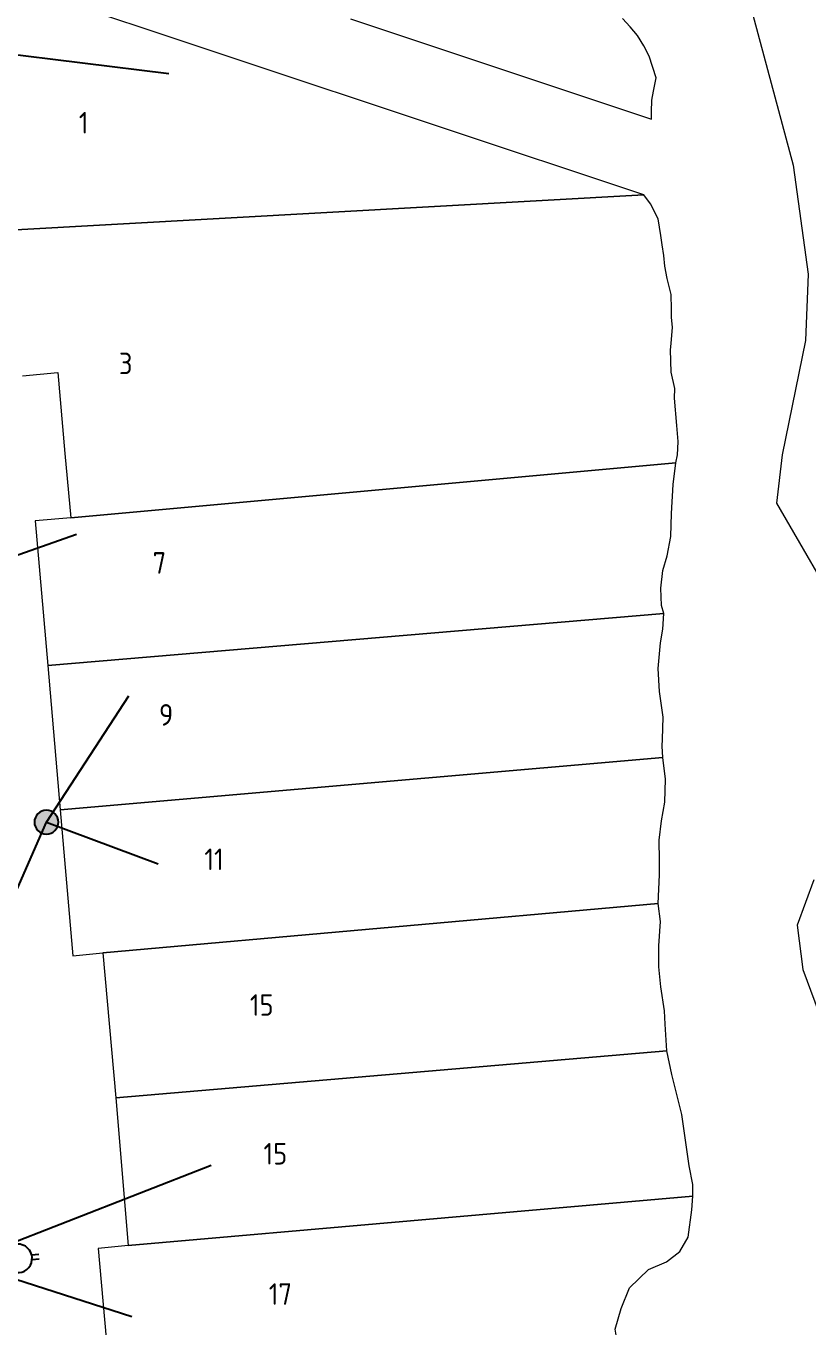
# Model space of a CAD drawing. Header units: metres. Extents: x 317295 to 318227, y 6256675 to 6257944.
# Drawn here: x 317779 to 317844.3, y 6256992.8 to 6257101.5 of the extents above; entities that cross this region are included whole.
import ezdxf
from ezdxf.enums import TextEntityAlignment as Align

# ---------------------------------------------------------------- set-up
doc = ezdxf.new("R2010")
doc.units = ezdxf.units.M
doc.layers.get('0').update_dxf_attribs({"color": 6})
doc.layers.add('Cadastre Land Parcels_SP_EXT', color=9, linetype='Continuous', lineweight=5)
for name, color, linetype in [('Equip_LV_EXT', 7, 'Continuous'), ('Notes_SP_MISC', 7, 'Continuous'), ('SupportsOH_SP_TR_HV_LV_SL_EXT', 7, 'Continuous')]:
    doc.layers.add(name, color=color, linetype=linetype)
doc.styles.add('iecISOCP', font='isocp.shx')
doc.styles.add('POLE_LABEL', font='arial.ttf')
doc.styles.get("Standard").update_dxf_attribs({"font": 'arial.ttf'})

# ---------------------------------------------------------------- blocks, each defined once
blk = doc.blocks.new('*U190')
for p, q in [((-4.717, 0.11), (-5.215, 0.105)), ((-2.753, 0.134), (-2.255, 0.139)), ((-4.713, -0.222), (-5.211, -0.227)), ((-2.749, -0.198), (-2.251, -0.193))]:
    blk.add_line(p, q)
blk.add_lwpolyline([(-2.737, -0.032, 1), (-4.729, -0.056, 1)], format="xyb", close=True)
at = {"flags": 9}
for tag, p in [('ACTUAL_STATUS', (0, 0)), ('OPERATING_VOLTAGE', (0, -0.6)), ('ORIENTATION', (0, -0.8)), ('OWNED_BY', (0, -1)), ('CONSTRUCTED_VOLTAGE', (0, -0.2)), ('NO_PHASES', (0, -0.4)), ('STATE', (0, -1.2)), ('SWITCH_TYPE', (0, -1.4)), ('USAGE', (0, -1.6)), ('LEGEND', (0, -1.8)), ('NOTES', (0, -2))]:
    blk.add_attdef(tag, text='', height=0.2, dxfattribs=at).set_placement(p, align=Align.MIDDLE_LEFT)
at = {"flags": 1}
blk.add_attdef('Z', (0, 0), '', height=0.2, dxfattribs=at)
blk = doc.blocks.new('POLE_EXT')
blk.add_hatch(color=256).paths.add_polyline_path([(-1, 0, 1), (1, 0, 1)])
blk.add_lwpolyline([(-1, 0, 1), (1, 0, 1)], format="xyb", close=True)
for tag, height, flags, p in [('pNumber', 2.5, 8, (-17.84, 2.07)), ('OWNED_BY', 0.2, 9, (1.35, -0.4)), ('SPECIAL_USE', 0.2, 9, (1.35, -0.8)), ('STATE', 0.2, 9, (1.35, -1)), ('PARENT', 0.2, 9, (1.35, -0.6)), ('cLV', 0.2, 9, (1.35, -1.4)), ('hDepth', 0.2, 9, (1.35, -1.6)), ('hDia', 0.2, 9, (1.35, -1.8)), ('cHV', 0.2, 9, (1.35, -2)), ('USAGE', 0.2, 9, (1.35, -1.2)), ('LBRACKET', 0.2, 9, (1.35, -2.2)), ('LExisting', 0.2, 9, (1.35, -2.4)), ('LANTNUMBER', 0.2, 9, (1.35, -2.6)), ('LOther', 0.2, 9, (1.35, -2.8)), ('LRemove', 0.2, 9, (1.35, -3)), ('LEGEND', 0.2, 9, (1.35, -3.2)), ('cLinedev', 0.2, 9, (1.35, -3.4)), ('pExisting', 0.2, 9, (1.35, -3.8)), ('pFooting', 0.2, 9, (1.35, -4.4)), ('LOCATION', 0.2, 9, (1.35, -3.6)), ('PFNUMBER', 0.2, 9, (1.35, -4)), ('NEWPFNUMBER', 0.2, 9, (1.35, -4.2)), ('pNew', 0.2, 9, (1.35, -4.6)), ('pRelocate', 0.2, 9, (1.35, -5)), ('pRemove', 0.2, 9, (1.35, -5.2)), ('pReplace', 0.2, 9, (1.35, -5.4)), ('pStay', 0.2, 9, (1.35, -5.6)), ('pType', 0.2, 9, (1.35, -5.8)), ('cspan', 0.2, 9, (1.35, -6)), ('STREETNAME', 0.2, 9, (1.35, -6.2)), ('SUBURB', 0.2, 9, (1.35, -6.4)), ('NOTES', 0.2, 9, (1.35, -6.6)), ('OPERATED_BY', 0.2, 9, (1.36, -7.01)), ('MAINTAINED_BY', 0.2, 9, (1.36, -6.81))]:
    blk.add_attdef(tag, text='', height=height, dxfattribs=dict(flags=flags)).set_placement(p, align=Align.MIDDLE_LEFT)
at = {"style": 'POLE_LABEL'}
for tag, height, flags, p in [('ASSET_NUM', 2.5, 8, (2, 2)), ('STRUCTURE_PLANT_NUMBER', 0.2, 9, (1.35, 0.03)), ('STREET_CODE', 0.2, 9, (1.35, -0.2))]:
    blk.add_attdef(tag, text='', height=height, dxfattribs=dict(at, flags=flags)).set_placement(p, align=Align.MIDDLE_LEFT)
at = {"flags": 1}
blk.add_attdef('Z', (1.35, -7.33), '', height=0.2, dxfattribs=at)

msp = doc.modelspace()

# ---------------------------------------------------------------- linework, layer by layer
at = {"layer": 'Cadastre Land Parcels_SP_EXT', "linetype": 'Continuous'}
for points in [[(317860.61, 6257116.2), (317837.43, 6257123.83), (317832.18, 6257125.56), (317836.61, 6257116.81), (317837.65, 6257110.01), (317843.07, 6257089.84), (317844.33, 6257080.73), (317844.1, 6257075.2), (317842.14, 6257065.63), (317841.68, 6257061.6), (317847.56, 6257051.46)], [(317806.09, 6257102.08), (317831.22, 6257093.7), (317831.24, 6257094.31), (317831.26, 6257095.27), (317831.39, 6257096.03), (317831.61, 6257097.15), (317831.04, 6257098.97), (317830.59, 6257099.82), (317830.05, 6257100.68), (317829.44, 6257101.41), (317828.82, 6257102.12)], [(317778.68, 6257072.24), (317781.63, 6257072.51), (317782.22, 6257065.75), (317782.7, 6257060.39), (317833.27, 6257064.96), (317833.39, 6257065.63), (317833.46, 6257066.72), (317833.45, 6257066.76), (317833.45, 6257066.76), (317833.34, 6257068.1), (317833.16, 6257070.39), (317833.18, 6257071.18), (317832.87, 6257072.56), (317832.83, 6257074.42), (317832.87, 6257074.96), (317832.99, 6257076.3), (317832.91, 6257077.13), (317832.91, 6257077.82), (317832.87, 6257079.04), (317832.55, 6257080.38), (317832.34, 6257081.4), (317832.25, 6257082.3), (317832.11, 6257083.19), (317832.01, 6257083.98), (317831.78, 6257085.37), (317831.15, 6257086.62), (317830.58, 6257087.38), (317777.62, 6257084.41)], [(317844.79, 6257030.13), (317843.41, 6257026.33), (317843.87, 6257022.64), (317846.52, 6257015.5)]]:
    msp.add_lwpolyline(points, dxfattribs=at)
for points in [[(317830.58, 6257087.38), (317778.87, 6257104.61), (317778.46, 6257104.72), (317778.03, 6257104.73), (317777.61, 6257104.65), (317777.22, 6257104.49), (317776.86, 6257104.26), (317776.56, 6257103.97), (317776.32, 6257103.61), (317776.15, 6257103.22), (317776.06, 6257102.81), (317776.06, 6257102.38), (317777.62, 6257084.41), (317830.58, 6257087.38)], [(317832.27, 6257052.38), (317832.06, 6257053.06), (317832.01, 6257054.49), (317832.19, 6257055.97), (317832.54, 6257057.21), (317832.85, 6257058.81), (317832.91, 6257060.73), (317833.05, 6257063.17), (317833.27, 6257064.96), (317782.7, 6257060.39), (317779.73, 6257060.13), (317780.78, 6257048.03), (317832.27, 6257052.38)], [(317832.18, 6257040.36), (317832.11, 6257041.3), (317832.15, 6257041.87), (317832.21, 6257043.72), (317831.91, 6257045.86), (317831.78, 6257047.79), (317831.97, 6257049.93), (317832.17, 6257051.08), (317832.27, 6257052.38), (317780.78, 6257048.03), (317781.83, 6257035.97), (317832.18, 6257040.36)], [(317831.78, 6257028.15), (317831.9, 6257030.53), (317831.9, 6257031.73), (317831.87, 6257033.45), (317832.06, 6257035.06), (317832.34, 6257036.61), (317832.4, 6257038.55), (317832.18, 6257040.36), (317781.83, 6257035.97), (317782.89, 6257023.77), (317785.38, 6257024.02), (317831.78, 6257028.15)], [(317832.51, 6257015.84), (317832.37, 6257018.07), (317832.31, 6257019.17), (317832, 6257021.19), (317831.84, 6257022.86), (317831.83, 6257024.61), (317831.98, 6257026.65), (317831.78, 6257028.15), (317785.38, 6257024.02), (317786.47, 6257011.9), (317832.51, 6257015.84)], [(317834.69, 6257003.69), (317834.67, 6257004.65), (317834.38, 6257006.22), (317834.16, 6257007.78), (317833.76, 6257010.51), (317833.19, 6257012.86), (317832.93, 6257013.86), (317832.51, 6257015.84), (317786.47, 6257011.9), (317787.51, 6256999.56), (317834.69, 6257003.69)], [(317828.33, 6256990.92), (317828.27, 6256992.06), (317828.2, 6256992.57), (317828.69, 6256994.3), (317829.4, 6256996.03), (317830.97, 6256997.55), (317832.49, 6256998.21), (317833.61, 6256999.07), (317834.28, 6257000.27), (317834.61, 6257002.54), (317834.69, 6257003.69), (317787.51, 6256999.56), (317785.01, 6256999.31), (317786.07, 6256987.13), (317828.33, 6256990.92)]]:
    msp.add_lwpolyline(points, close=True, dxfattribs=at)
at = {"layer": 'Notes_SP_MISC', "color": 0, "linetype": 'Continuous'}
for p, q in [((317772.27, 6257099.81), (317790.89, 6257097.52)), ((317768.73, 6257053.96), (317783.2, 6257059)), ((317780.67, 6257034.94), (317787.55, 6257045.5)), ((317772.3, 6257015.84), (317780.67, 6257034.94)), ((317780.67, 6257034.94), (317790.02, 6257031.47)), ((317794.44, 6257006.24), (317773.75, 6256998.16)), ((317787.8, 6256993.61), (317773.94, 6256998.06))]:
    msp.add_line(p, q, dxfattribs=at)

# ---------------------------------------------------------------- block references
at = {"layer": 'Equip_LV_EXT', "xscale": 1.2, "yscale": 1.2, "zscale": 1.2, "rotation": 184.7636416551141}
msp.add_blockref('*U190', (317773.82, 6256998.06), dxfattribs=at)
at = {"layer": 'SupportsOH_SP_TR_HV_LV_SL_EXT'}
msp.add_blockref('POLE_EXT', (317780.67, 6257034.94), dxfattribs=at)

# ---------------------------------------------------------------- texts
at = {"layer": 'Cadastre Land Parcels_SP_EXT', "style": 'iecISOCP'}
for s, p in [('1', (317783.38, 6257092.5)), ('3', (317786.73, 6257072.38)), ('7', (317789.55, 6257055.71)), ('9', (317790.08, 6257043.01)), ('11', (317793.87, 6257030.94)), ('15', (317797.67, 6257018.76)), ('15', (317798.81, 6257006.33)), ('17', (317799.25, 6256994.61))]:
    msp.add_text(s, height=1.8, dxfattribs=at).set_placement(p)

doc.saveas('drawing.dxf')
